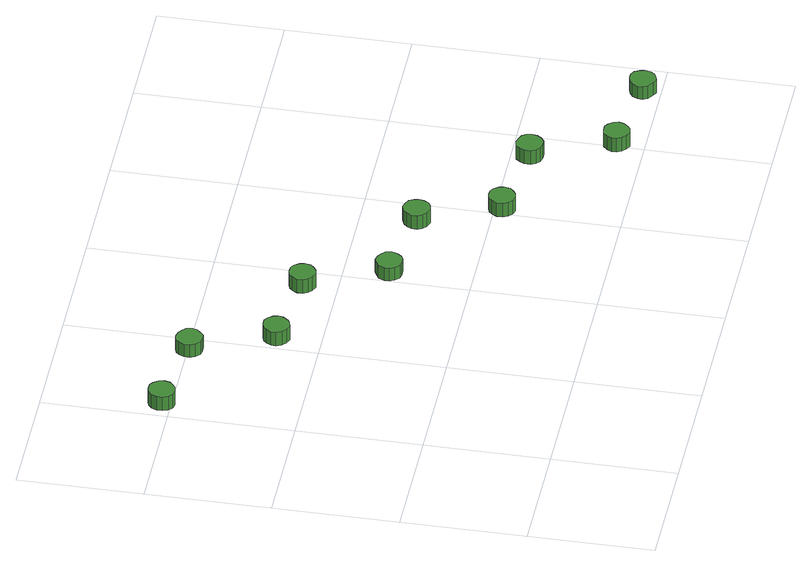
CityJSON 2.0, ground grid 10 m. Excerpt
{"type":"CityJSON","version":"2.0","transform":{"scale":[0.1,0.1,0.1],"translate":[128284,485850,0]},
"CityObjects":{
"tree1":{"type":"SolitaryVegetationObject","attributes":{"function":"something"},"geometry":[{"type":"MultiSurface","lod":"1","boundaries":[[[0,1,2,3,4,5,6,7,8,9,10,11,12,13,14]],[[15,16,17,18,19,20,21,22,23,24,25,26,27,28,29]],[[0,29,28,1]],[[1,28,27,2]],[[2,27,26,3]],[[3,26,25,4]],[[4,25,24,5]],[[5,24,23,6]],[[6,23,22,7]],[[7,22,21,8]],[[8,21,20,9]],[[9,20,19,10]],[[10,19,18,11]],[[11,18,17,12]],[[12,17,16,13]],[[13,16,15,14]],[[14,15,29,0]]]}]},
"tree2":{"type":"SolitaryVegetationObject","attributes":{"function":"something"},"geometry":[{"type":"MultiSurface","lod":"1","boundaries":[[[30,31,32,33,34,35,36,37,38,39,40,41,42,43,44]],[[45,46,47,48,49,50,51,52,53,54,55,56,57,58,59]],[[30,59,58,31]],[[31,58,57,32]],[[32,57,56,33]],[[33,56,55,34]],[[34,55,54,35]],[[35,54,53,36]],[[36,53,52,37]],[[37,52,51,38]],[[38,51,50,39]],[[39,50,49,40]],[[40,49,48,41]],[[41,48,47,42]],[[42,47,46,43]],[[43,46,45,44]],[[44,45,59,30]]]}]},
"tree3":{"type":"SolitaryVegetationObject","attributes":{"function":"something"},"geometry":[{"type":"MultiSurface","lod":"1","boundaries":[[[60,61,62,63,64,65,66,67,68,69,70,71,72,73,74]],[[75,76,77,78,79,80,81,82,83,84,85,86,87,88,89]],[[60,89,88,61]],[[61,88,87,62]],[[62,87,86,63]],[[63,86,85,64]],[[64,85,84,65]],[[65,84,83,66]],[[66,83,82,67]],[[67,82,81,68]],[[68,81,80,69]],[[69,80,79,70]],[[70,79,78,71]],[[71,78,77,72]],[[72,77,76,73]],[[73,76,75,74]],[[74,75,89,60]]]}]},
"tree4":{"type":"SolitaryVegetationObject","attributes":{"function":"something"},"geometry":[{"type":"MultiSurface","lod":"1","boundaries":[[[90,91,92,93,94,95,96,97,98,99,100,101,102,103,104]],[[105,106,107,108,109,110,111,112,113,114,115,116,117,118,119]],[[90,119,118,91]],[[91,118,117,92]],[[92,117,116,93]],[[93,116,115,94]],[[94,115,114,95]],[[95,114,113,96]],[[96,113,112,97]],[[97,112,111,98]],[[98,111,110,99]],[[99,110,109,100]],[[100,109,108,101]],[[101,108,107,102]],[[102,107,106,103]],[[103,106,105,104]],[[104,105,119,90]]]}]},
"tree5":{"type":"SolitaryVegetationObject","attributes":{"function":"something"},"geometry":[{"type":"MultiSurface","lod":"1","boundaries":[[[120,121,122,123,124,125,126,127,128,129,130,131,132,133,134]],[[135,136,137,138,139,140,141,142,143,144,145,146,147,148,149]],[[120,149,148,121]],[[121,148,147,122]],[[122,147,146,123]],[[123,146,145,124]],[[124,145,144,125]],[[125,144,143,126]],[[126,143,142,127]],[[127,142,141,128]],[[128,141,140,129]],[[129,140,139,130]],[[130,139,138,131]],[[131,138,137,132]],[[132,137,136,133]],[[133,136,135,134]],[[134,135,149,120]]]}]},
"tree6":{"type":"SolitaryVegetationObject","attributes":{"function":"something"},"geometry":[{"type":"MultiSurface","lod":"1","boundaries":[[[150,151,152,153,154,155,156,157,158,159,160,161,162,163,164]],[[165,166,167,168,169,170,171,172,173,174,175,176,177,178,179]],[[150,179,178,151]],[[151,178,177,152]],[[152,177,176,153]],[[153,176,175,154]],[[154,175,174,155]],[[155,174,173,156]],[[156,173,172,157]],[[157,172,171,158]],[[158,171,170,159]],[[159,170,169,160]],[[160,169,168,161]],[[161,168,167,162]],[[162,167,166,163]],[[163,166,165,164]],[[164,165,179,150]]]}]},
"tree7":{"type":"SolitaryVegetationObject","attributes":{"function":"something"},"geometry":[{"type":"MultiSurface","lod":"1","boundaries":[[[180,181,182,183,184,185,186,187,188,189,190,191,192,193,194]],[[195,196,197,198,199,200,201,202,203,204,205,206,207,208,209]],[[180,209,208,181]],[[181,208,207,182]],[[182,207,206,183]],[[183,206,205,184]],[[184,205,204,185]],[[185,204,203,186]],[[186,203,202,187]],[[187,202,201,188]],[[188,201,200,189]],[[189,200,199,190]],[[190,199,198,191]],[[191,198,197,192]],[[192,197,196,193]],[[193,196,195,194]],[[194,195,209,180]]]}]},
"tree8":{"type":"SolitaryVegetationObject","attributes":{"function":"something"},"geometry":[{"type":"MultiSurface","lod":"1","boundaries":[[[210,211,212,213,214,215,216,217,218,219,220,221,222,223,224]],[[225,226,227,228,229,230,231,232,233,234,235,236,237,238,239]],[[210,239,238,211]],[[211,238,237,212]],[[212,237,236,213]],[[213,236,235,214]],[[214,235,234,215]],[[215,234,233,216]],[[216,233,232,217]],[[217,232,231,218]],[[218,231,230,219]],[[219,230,229,220]],[[220,229,228,221]],[[221,228,227,222]],[[222,227,226,223]],[[223,226,225,224]],[[224,225,239,210]]]}]},
"tree9":{"type":"SolitaryVegetationObject","attributes":{"function":"something"},"geometry":[{"type":"MultiSurface","lod":"1","boundaries":[[[240,241,242,243,244,245,246,247,248,249,250,251,252,253,254]],[[255,256,257,258,259,260,261,262,263,264,265,266,267,268,269]],[[240,269,268,241]],[[241,268,267,242]],[[242,267,266,243]],[[243,266,265,244]],[[244,265,264,245]],[[245,264,263,246]],[[246,263,262,247]],[[247,262,261,248]],[[248,261,260,249]],[[249,260,259,250]],[[250,259,258,251]],[[251,258,257,252]],[[252,257,256,253]],[[253,256,255,254]],[[254,255,269,240]]]}]},
"tree10":{"type":"SolitaryVegetationObject","attributes":{"function":"something"},"geometry":[{"type":"MultiSurface","lod":"1","boundaries":[[[270,271,272,273,274,275,276,277,278,279,280,281,282,283,284]],[[285,286,287,288,289,290,291,292,293,294,295,296,297,298,299]],[[270,299,298,271]],[[271,298,297,272]],[[272,297,296,273]],[[273,296,295,274]],[[274,295,294,275]],[[275,294,293,276]],[[276,293,292,277]],[[277,292,291,278]],[[278,291,290,279]],[[279,290,289,280]],[[280,289,288,281]],[[281,288,287,282]],[[282,287,286,283]],[[283,286,285,284]],[[284,285,299,270]]]}]}
},
"vertices":[
[27,308,20],[26,312,20],[23,316,20],[20,318,20],[15,318,20],[11,317,20],[8,314,20],[6,310,20],[6,305,20],[8,301,20],[11,298,20],[15,297,20],[20,298,20],[23,300,20],[26,303,20],[26,303,7],[23,300,7],[20,298,7],[15,297,7],[11,298,7],[8,301,7],[6,305,7],[6,310,7],[8,314,7],[11,317,7],[15,318,7],[20,318,7],[23,316,7],[26,312,7],[27,308,7],
[95,298,21],[94,303,21],[91,306,21],[88,308,21],[83,309,21],[79,308,21],[76,305,21],[74,301,21],[74,296,21],[76,292,21],[79,289,21],[83,288,21],[88,288,21],[91,291,21],[94,294,21],[94,294,9],[91,291,9],[88,288,9],[83,288,9],[79,289,9],[76,292,9],[74,296,9],[74,301,9],[76,305,9],[79,308,9],[83,309,9],[88,308,9],[91,306,9],[94,303,9],[95,298,9],
[124,236,20],[123,240,20],[120,244,20],[117,246,20],[112,246,20],[108,245,20],[105,242,20],[103,238,20],[103,234,20],[105,230,20],[108,227,20],[112,225,20],[117,226,20],[120,228,20],[123,232,20],[123,232,7],[120,228,7],[117,226,7],[112,225,7],[108,227,7],[105,230,7],[103,234,7],[103,238,7],[105,242,7],[108,245,7],[112,246,7],[117,246,7],[120,244,7],[123,240,7],[124,236,7],
[192,228,21],[191,232,21],[188,236,21],[185,238,21],[180,238,21],[176,237,21],[173,234,21],[171,230,21],[171,226,21],[173,222,21],[176,219,21],[180,217,21],[185,218,21],[188,220,21],[191,223,21],[191,223,8],[188,220,8],[185,218,8],[180,217,8],[176,219,8],[173,222,8],[171,226,8],[171,230,8],[173,234,8],[176,237,8],[180,238,8],[185,238,8],[188,236,8],[191,232,8],[192,228,8],
[221,165,19],[220,170,19],[217,173,19],[214,175,19],[209,176,19],[205,174,19],[202,172,19],[200,167,19],[200,163,19],[202,159,19],[205,156,19],[209,155,19],[214,155,19],[217,157,19],[220,161,19],[220,161,7],[217,157,7],[214,155,7],[209,155,7],[205,156,7],[202,159,7],[200,163,7],[200,167,7],[202,172,7],[205,174,7],[209,176,7],[214,175,7],[217,173,7],[220,170,7],[221,165,7],
[288,156,21],[287,160,21],[285,164,21],[281,166,21],[277,167,21],[272,165,21],[269,162,21],[267,158,21],[267,154,21],[269,150,21],[272,147,21],[277,145,21],[281,146,21],[285,148,21],[287,152,21],[287,152,8],[285,148,8],[281,146,8],[277,145,8],[272,147,8],[269,150,8],[267,154,8],[267,158,8],[269,162,8],[272,165,8],[277,167,8],[281,166,8],[285,164,8],[287,160,8],[288,156,8],
[318,95,19],[317,99,19],[314,103,19],[311,105,19],[306,105,19],[302,104,19],[299,101,19],[297,97,19],[297,92,19],[299,88,19],[302,85,19],[306,84,19],[311,85,19],[314,87,19],[317,90,19],[317,90,6],[314,87,6],[311,85,6],[306,84,6],[302,85,6],[299,88,6],[297,92,6],[297,97,6],[299,101,6],[302,104,6],[306,105,6],[311,105,6],[314,103,6],[317,99,6],[318,95,6],
[385,85,21],[384,90,21],[382,93,21],[378,95,21],[374,96,21],[369,95,21],[366,92,21],[364,88,21],[364,83,21],[366,79,21],[369,76,21],[374,75,21],[378,75,21],[382,78,21],[384,81,21],[384,81,8],[382,78,8],[378,75,8],[374,75,8],[369,76,8],[366,79,8],[364,83,8],[364,88,8],[366,92,8],[369,95,8],[374,96,8],[378,95,8],[382,93,8],[384,90,8],[385,85,8],
[415,23,19],[414,27,19],[411,31,19],[408,33,19],[403,33,19],[399,32,19],[396,29,19],[394,25,19],[394,21,19],[396,17,19],[399,14,19],[403,12,19],[408,13,19],[411,15,19],[414,19,19],[414,19,6],[411,15,6],[408,13,6],[403,12,6],[399,14,6],[396,17,6],[394,21,6],[394,25,6],[396,29,6],[399,32,6],[403,33,6],[408,33,6],[411,31,6],[414,27,6],[415,23,6],
[482,15,20],[481,19,20],[479,23,20],[475,25,20],[471,25,20],[467,24,20],[463,21,20],[461,17,20],[461,13,20],[463,9,20],[467,6,20],[471,4,20],[475,5,20],[479,7,20],[481,10,20],[481,10,8],[479,7,8],[475,5,8],[471,4,8],[467,6,8],[463,9,8],[461,13,8],[461,17,8],[463,21,8],[467,24,8],[471,25,8],[475,25,8],[479,23,8],[481,19,8],[482,15,8]
]}
